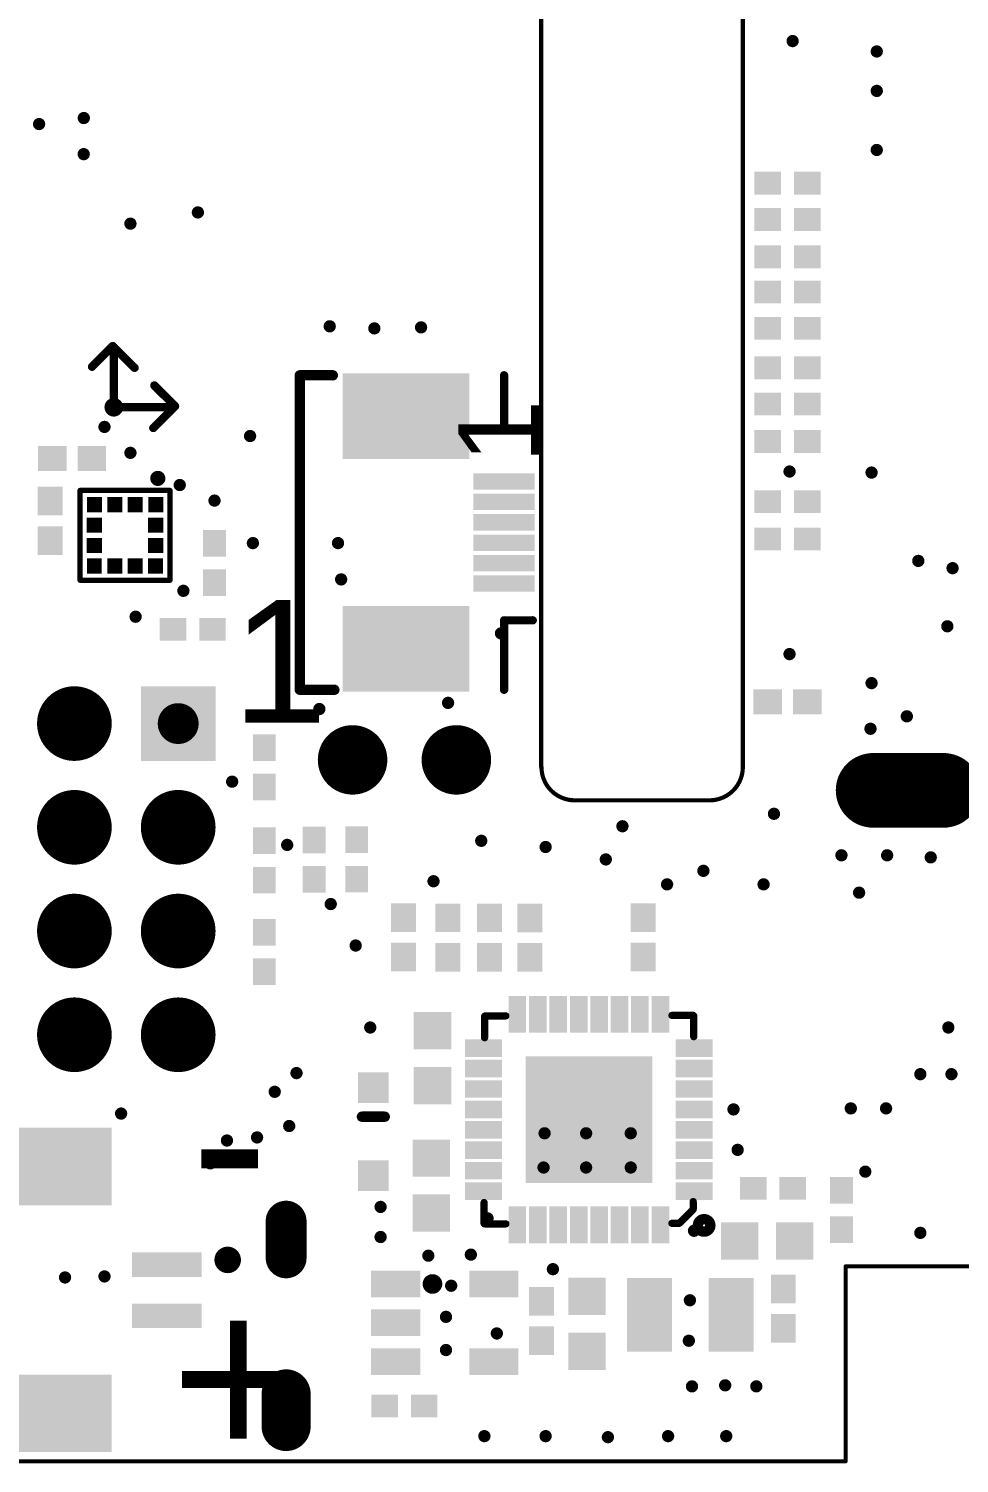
# Model space of a CAD drawing. Header units: millimetres. Extents: x -7 to 100, y 0 to 61.
# Drawn here: x 13.94 to 36.71, y -0.05 to 35.08 of the extents above; entities that cross this region are included whole.
import ezdxf

# ---------------------------------------------------------------- set-up
doc = ezdxf.new("R2010")
doc.units = ezdxf.units.MM
for name, color, linetype in [('KeepOutLayer', 6, 'Continuous'), ('PadHoleLayer', 156, 'Continuous'), ('TopOverlay', 2, 'Continuous'), ('TopSolder', 216, 'Continuous'), ('ViaHoleLayer', 16, 'Continuous')]:
    doc.layers.add(name, color=color, linetype=linetype)
doc.styles.get("Standard").update_dxf_attribs({"font": 'arial.ttf'})

# ---------------------------------------------------------------- blocks, each defined once
blk = doc.blocks.new('C0402_M_3')
at = {"layer": 'TopSolder'}
for points in [[(-0.351, -0.279), (0.3, -0.279), (-0.351, 0.279), (0.3, 0.279)], [(0.614, -0.279), (1.265, -0.279), (0.614, 0.279), (1.265, 0.279)]]:
    blk.add_solid(points, dxfattribs=at)
blk = doc.blocks.new('C0402_M_4')
at = {"layer": 'TopSolder'}
for points in [[(-0.351, -0.279), (0.3, -0.279), (-0.351, 0.279), (0.3, 0.279)], [(0.614, -0.279), (1.265, -0.279), (0.614, 0.279), (1.265, 0.279)]]:
    blk.add_solid(points, dxfattribs=at)
blk = doc.blocks.new('C0402_M_6')
at = {"layer": 'TopSolder'}
for points in [[(-0.351, -0.279), (0.3, -0.279), (-0.351, 0.279), (0.3, 0.279)], [(0.614, -0.279), (1.265, -0.279), (0.614, 0.279), (1.265, 0.279)]]:
    blk.add_solid(points, dxfattribs=at)
blk = doc.blocks.new('C0402_M_7')
at = {"layer": 'TopSolder'}
for points in [[(-0.351, -0.279), (0.3, -0.279), (-0.351, 0.279), (0.3, 0.279)], [(0.614, -0.279), (1.265, -0.279), (0.614, 0.279), (1.265, 0.279)]]:
    blk.add_solid(points, dxfattribs=at)
blk = doc.blocks.new('C0402_M_9')
at = {"layer": 'TopSolder'}
for points in [[(-0.351, -0.279), (0.3, -0.279), (-0.351, 0.279), (0.3, 0.279)], [(0.614, -0.279), (1.265, -0.279), (0.614, 0.279), (1.265, 0.279)]]:
    blk.add_solid(points, dxfattribs=at)
blk = doc.blocks.new('C0402_M_11')
at = {"layer": 'TopSolder'}
for points in [[(-0.351, -0.279), (0.3, -0.279), (-0.351, 0.279), (0.3, 0.279)], [(0.614, -0.279), (1.265, -0.279), (0.614, 0.279), (1.265, 0.279)]]:
    blk.add_solid(points, dxfattribs=at)
blk = doc.blocks.new('C0402_M_13')
at = {"layer": 'TopSolder'}
for points in [[(-0.351, -0.279), (0.3, -0.279), (-0.351, 0.279), (0.3, 0.279)], [(0.614, -0.279), (1.265, -0.279), (0.614, 0.279), (1.265, 0.279)]]:
    blk.add_solid(points, dxfattribs=at)
blk = doc.blocks.new('C0402_M_15')
at = {"layer": 'TopSolder'}
for points in [[(-0.351, -0.279), (0.3, -0.279), (-0.351, 0.279), (0.3, 0.279)], [(0.614, -0.279), (1.265, -0.279), (0.614, 0.279), (1.265, 0.279)]]:
    blk.add_solid(points, dxfattribs=at)
blk = doc.blocks.new('C0402_M_17')
at = {"layer": 'TopSolder'}
for points in [[(-0.351, -0.279), (0.3, -0.279), (-0.351, 0.279), (0.3, 0.279)], [(0.614, -0.279), (1.265, -0.279), (0.614, 0.279), (1.265, 0.279)]]:
    blk.add_solid(points, dxfattribs=at)
blk = doc.blocks.new('C0402_M_20')
at = {"layer": 'TopSolder'}
for points in [[(-0.351, -0.279), (0.3, -0.279), (-0.351, 0.279), (0.3, 0.279)], [(0.614, -0.279), (1.265, -0.279), (0.614, 0.279), (1.265, 0.279)]]:
    blk.add_solid(points, dxfattribs=at)
blk = doc.blocks.new('FPC_40P_0_5__23')
at = {"layer": 'TopOverlay', "const_width": 0.203}
for points in [[(1.3, 2.2), (1.3, 2.9)], [(23.3, 2.3), (23.3, 3)], [(1.3, 2.2), (-0.2, 2.2)], [(24.8, 2.3), (23.3, 2.3)]]:
    blk.add_lwpolyline(points, dxfattribs=at)
at = {"layer": 'TopOverlay', "const_width": 0.102}
for points in [[(1.249, 2.9, 1), (1.351, 2.9, 1)], [(23.249, 3, 1), (23.351, 3, 1)], [(-0.251, 2.2, 1), (-0.149, 2.2, 1)], [(1.249, 2.2, 1), (1.351, 2.2, 1)], [(1.249, 2.2, 1), (1.351, 2.2, 1)], [(23.249, 2.3, 1), (23.351, 2.3, 1)], [(23.249, 2.3, 1), (23.351, 2.3, 1)], [(24.749, 2.3, 1), (24.851, 2.3, 1)]]:
    blk.add_lwpolyline(points, format="xyb", close=True, dxfattribs=at)
at = {"layer": 'TopSolder', "const_width": 1.829}
for points in [[(0.8, -0.272), (0.8, -1.994)], [(23.8, -0.372), (23.8, -2.094)]]:
    blk.add_lwpolyline(points, dxfattribs=at)
at = {"layer": 'TopSolder', "const_width": 0.914}
for points in [[(0.343, -0.272, 1), (1.257, -0.272, 1)], [(23.343, -0.372, 1), (24.257, -0.372, 1)], [(0.343, -1.994, 1), (1.257, -1.994, 1)], [(23.343, -2.094, 1), (24.257, -2.094, 1)]]:
    blk.add_lwpolyline(points, format="xyb", close=True, dxfattribs=at)
at = {"layer": 'TopSolder'}
for points in [[(2.735, 1.55), (2.735, 2.85), (2.385, 1.55), (2.385, 2.85)], [(3.235, 1.55), (3.235, 2.85), (2.885, 1.55), (2.885, 2.85)], [(3.735, 1.55), (3.735, 2.85), (3.385, 1.55), (3.385, 2.85)], [(4.235, 1.55), (4.235, 2.85), (3.885, 1.55), (3.885, 2.85)], [(4.735, 1.55), (4.735, 2.85), (4.385, 1.55), (4.385, 2.85)], [(5.235, 1.55), (5.235, 2.85), (4.885, 1.55), (4.885, 2.85)], [(5.735, 1.55), (5.735, 2.85), (5.385, 1.55), (5.385, 2.85)], [(6.235, 1.55), (6.235, 2.85), (5.885, 1.55), (5.885, 2.85)], [(6.735, 1.55), (6.735, 2.85), (6.385, 1.55), (6.385, 2.85)], [(7.235, 1.55), (7.235, 2.85), (6.885, 1.55), (6.885, 2.85)], [(7.735, 1.55), (7.735, 2.85), (7.385, 1.55), (7.385, 2.85)], [(8.235, 1.55), (8.235, 2.85), (7.885, 1.55), (7.885, 2.85)], [(8.735, 1.55), (8.735, 2.85), (8.385, 1.55), (8.385, 2.85)], [(9.235, 1.55), (9.235, 2.85), (8.885, 1.55), (8.885, 2.85)], [(9.735, 1.55), (9.735, 2.85), (9.385, 1.55), (9.385, 2.85)], [(10.235, 1.55), (10.235, 2.85), (9.885, 1.55), (9.885, 2.85)], [(10.735, 1.55), (10.735, 2.85), (10.385, 1.55), (10.385, 2.85)], [(11.235, 1.55), (11.235, 2.85), (10.885, 1.55), (10.885, 2.85)], [(11.735, 1.55), (11.735, 2.85), (11.385, 1.55), (11.385, 2.85)], [(12.235, 2.836), (11.885, 2.836), (12.235, 1.536), (11.885, 1.536)], [(12.735, 2.836), (12.385, 2.836), (12.735, 1.536), (12.385, 1.536)], [(13.235, 2.836), (12.885, 2.836), (13.235, 1.536), (12.885, 1.536)], [(13.735, 2.836), (13.385, 2.836), (13.735, 1.536), (13.385, 1.536)], [(14.235, 2.836), (13.885, 2.836), (14.235, 1.536), (13.885, 1.536)], [(14.735, 2.836), (14.385, 2.836), (14.735, 1.536), (14.385, 1.536)], [(15.235, 2.836), (14.885, 2.836), (15.235, 1.536), (14.885, 1.536)], [(15.735, 2.836), (15.385, 2.836), (15.735, 1.536), (15.385, 1.536)], [(16.235, 2.836), (15.885, 2.836), (16.235, 1.536), (15.885, 1.536)], [(16.735, 2.836), (16.385, 2.836), (16.735, 1.536), (16.385, 1.536)], [(17.235, 2.836), (16.885, 2.836), (17.235, 1.536), (16.885, 1.536)], [(17.735, 2.836), (17.385, 2.836), (17.735, 1.536), (17.385, 1.536)], [(18.235, 2.836), (17.885, 2.836), (18.235, 1.536), (17.885, 1.536)], [(18.735, 2.836), (18.385, 2.836), (18.735, 1.536), (18.385, 1.536)], [(19.235, 2.836), (18.885, 2.836), (19.235, 1.536), (18.885, 1.536)], [(19.735, 2.836), (19.385, 2.836), (19.735, 1.536), (19.385, 1.536)], [(20.235, 2.836), (19.885, 2.836), (20.235, 1.536), (19.885, 1.536)], [(20.735, 2.836), (20.385, 2.836), (20.735, 1.536), (20.385, 1.536)], [(21.235, 2.836), (20.885, 2.836), (21.235, 1.536), (20.885, 1.536)], [(21.735, 2.836), (21.385, 2.836), (21.735, 1.536), (21.385, 1.536)], [(22.235, 2.836), (21.885, 2.836), (22.235, 1.536), (21.885, 1.536)]]:
    blk.add_solid(points, dxfattribs=at)
at = {"layer": 'TopOverlay'}
blk.add_text('1', height=2, dxfattribs=at).set_placement((22.403, 2.235))
blk = doc.blocks.new('ESD0402_M_39')
at = {"layer": 'TopSolder'}
for points in [[(-0.808, -0.279), (-0.157, -0.279), (-0.808, 0.279), (-0.157, 0.279)], [(0.157, -0.279), (0.808, -0.279), (0.157, 0.279), (0.808, 0.279)]]:
    blk.add_solid(points, dxfattribs=at)
blk = doc.blocks.new('ESD0402_M_47')
at = {"layer": 'TopSolder'}
for points in [[(-0.808, -0.279), (-0.157, -0.279), (-0.808, 0.279), (-0.157, 0.279)], [(0.157, -0.279), (0.808, -0.279), (0.157, 0.279), (0.808, 0.279)]]:
    blk.add_solid(points, dxfattribs=at)
blk = doc.blocks.new('ESD0402_M_54')
at = {"layer": 'TopSolder'}
for points in [[(-0.808, -0.279), (-0.157, -0.279), (-0.808, 0.279), (-0.157, 0.279)], [(0.157, -0.279), (0.808, -0.279), (0.157, 0.279), (0.808, 0.279)]]:
    blk.add_solid(points, dxfattribs=at)
blk = doc.blocks.new('ESD0402_M_58')
at = {"layer": 'TopSolder'}
for points in [[(-0.808, -0.279), (-0.157, -0.279), (-0.808, 0.279), (-0.157, 0.279)], [(0.157, -0.279), (0.808, -0.279), (0.157, 0.279), (0.808, 0.279)]]:
    blk.add_solid(points, dxfattribs=at)
blk = doc.blocks.new('ESD0402_M_63')
at = {"layer": 'TopSolder'}
for points in [[(-0.351, -0.279), (0.3, -0.279), (-0.351, 0.279), (0.3, 0.279)], [(0.614, -0.279), (1.265, -0.279), (0.614, 0.279), (1.265, 0.279)]]:
    blk.add_solid(points, dxfattribs=at)
blk = doc.blocks.new('R0402_M_68')
at = {"layer": 'TopSolder'}
for points in [[(-0.808, -0.279), (-0.157, -0.279), (-0.808, 0.279), (-0.157, 0.279)], [(0.157, -0.279), (0.808, -0.279), (0.157, 0.279), (0.808, 0.279)]]:
    blk.add_solid(points, dxfattribs=at)
blk = doc.blocks.new('R0402_M_69')
at = {"layer": 'TopSolder'}
for points in [[(-0.808, -0.279), (-0.157, -0.279), (-0.808, 0.279), (-0.157, 0.279)], [(0.157, -0.279), (0.808, -0.279), (0.157, 0.279), (0.808, 0.279)]]:
    blk.add_solid(points, dxfattribs=at)
blk = doc.blocks.new('R0402_M_70')
at = {"layer": 'TopSolder'}
for points in [[(-0.808, -0.279), (-0.157, -0.279), (-0.808, 0.279), (-0.157, 0.279)], [(0.157, -0.279), (0.808, -0.279), (0.157, 0.279), (0.808, 0.279)]]:
    blk.add_solid(points, dxfattribs=at)
blk = doc.blocks.new('C0402_M_71')
at = {"layer": 'TopSolder'}
for points in [[(-0.351, -0.279), (0.3, -0.279), (-0.351, 0.279), (0.3, 0.279)], [(0.614, -0.279), (1.265, -0.279), (0.614, 0.279), (1.265, 0.279)]]:
    blk.add_solid(points, dxfattribs=at)
blk = doc.blocks.new('USB_C_B_76')
at = {"layer": 'PadHoleLayer'}
for points, const_width in [([(-4.545, 4.425), (-4.545, 5.075, -1), (-4.095, 5.075), (-4.095, 4.425, -1)], 0.15), ([(4.095, 4.425), (4.095, 5.075, -1), (4.545, 5.075), (4.545, 4.425, -1)], 0.15), ([(-4.545, 0.145), (-4.545, 0.995, -1), (-4.095, 0.995), (-4.095, 0.145, -1)], 0.15), ([(-3.052, 1.07, 1), (-2.728, 1.07, 1)], 0.325), ([(2.728, 1.07, 1), (3.052, 1.07, 1)], 0.325), ([(4.095, 0.145), (4.095, 0.995, -1), (4.545, 0.995), (4.545, 0.145, -1)], 0.15)]:
    blk.add_lwpolyline(points, format="xyb", close=True, dxfattribs=dict(at, const_width=const_width))
at = {"layer": 'TopSolder'}
for points, const_width in [([(-4.32, 5.15), (-4.32, 4.35)], 1.2), ([(4.32, 5.15), (4.32, 4.35)], 1.2), ([(-4.32, 1.02), (-4.32, 0.12)], 1), ([(4.32, 1.02), (4.32, 0.12)], 1)]:
    blk.add_lwpolyline(points, dxfattribs=dict(at, const_width=const_width))
for points, const_width in [([(-4.62, 5.15, 1), (-4.02, 5.15, 1)], 0.6), ([(4.02, 5.15, 1), (4.62, 5.15, 1)], 0.6), ([(-4.62, 4.35, 1), (-4.02, 4.35, 1)], 0.6), ([(4.02, 4.35, 1), (4.62, 4.35, 1)], 0.6), ([(-4.57, 1.02, 1), (-4.07, 1.02, 1)], 0.5), ([(4.07, 1.02, 1), (4.57, 1.02, 1)], 0.5), ([(-4.57, 0.12, 1), (-4.07, 0.12, 1)], 0.5), ([(4.07, 0.12, 1), (4.57, 0.12, 1)], 0.5)]:
    blk.add_lwpolyline(points, format="xyb", close=True, dxfattribs=dict(at, const_width=const_width))
for points in [[(-2.815, 1.145), (-2.965, 1.145), (-2.815, 0.995), (-2.965, 0.995)], [(2.965, 1.145), (2.815, 1.145), (2.965, 0.995), (2.815, 0.995)]]:
    blk.add_solid(points, dxfattribs=at)
blk = doc.blocks.new('HN2X4_DIP_71___78')
at = {"layer": 'PadHoleLayer', "const_width": 0.5}
for points in [[(-4.06, 0, 1), (-3.56, 0, 1)], [(-1.52, 0, 1), (-1.02, 0, 1)], [(1.02, 0, 1), (1.52, 0, 1)], [(3.56, 0, 1), (4.06, 0, 1)], [(-4.06, -2.54, 1), (-3.56, -2.54, 1)], [(-1.52, -2.54, 1), (-1.02, -2.54, 1)], [(1.02, -2.54, 1), (1.52, -2.54, 1)], [(3.56, -2.54, 1), (4.06, -2.54, 1)]]:
    blk.add_lwpolyline(points, format="xyb", close=True, dxfattribs=at)
at = {"layer": 'TopSolder', "const_width": 0.914}
for points in [[(-1.727, 0, 1), (-0.813, 0, 1)], [(0.813, 0, 1), (1.727, 0, 1)], [(3.353, 0, 1), (4.267, 0, 1)], [(-4.267, -2.54, 1), (-3.353, -2.54, 1)], [(-1.727, -2.54, 1), (-0.813, -2.54, 1)], [(0.813, -2.54, 1), (1.727, -2.54, 1)], [(3.353, -2.54, 1), (4.267, -2.54, 1)]]:
    blk.add_lwpolyline(points, format="xyb", close=True, dxfattribs=at)
at = {"layer": 'TopSolder'}
blk.add_solid([(-4.724, -0.914), (-2.896, -0.914), (-4.724, 0.914), (-2.896, 0.914)], dxfattribs=at)
blk = doc.blocks.new('HN1X2_95')
at = {"layer": 'PadHoleLayer', "const_width": 0.5}
for points in [[(-4.06, 0, 1), (-3.56, 0, 1)], [(-1.52, 0, 1), (-1.02, 0, 1)]]:
    blk.add_lwpolyline(points, format="xyb", close=True, dxfattribs=at)
at = {"layer": 'TopSolder', "const_width": 0.851}
for points in [[(-4.235, 0, 1), (-3.385, 0, 1)], [(-1.695, 0, 1), (-0.845, 0, 1)]]:
    blk.add_lwpolyline(points, format="xyb", close=True, dxfattribs=at)
blk = doc.blocks.new('FPC_6P_0_5_129')
at = {"layer": 'TopOverlay'}
for points, const_width in [([(1.2, 2.3), (1.2, 3)], 0.203), ([(5.9, 2.3), (5.9, 3)], 0.203), ([(1.2, 2.3), (-0.1, 2.3)], 0.203), ([(7.6, 2.3), (5.9, 2.3)], 0.203), ([(7.6, -2.7), (7.6, -1.854)], 0.254), ([(-0.1, -2.7), (-0.1, -1.892)], 0.254), ([(7.6, -2.7), (-0.1, -2.7)], 0.254)]:
    blk.add_lwpolyline(points, dxfattribs=dict(at, const_width=const_width))
for points, const_width in [([(1.149, 3, 1), (1.251, 3, 1)], 0.102), ([(5.849, 3, 1), (5.951, 3, 1)], 0.102), ([(-0.151, 2.3, 1), (-0.049, 2.3, 1)], 0.102), ([(1.149, 2.3, 1), (1.251, 2.3, 1)], 0.102), ([(1.149, 2.3, 1), (1.251, 2.3, 1)], 0.102), ([(5.849, 2.3, 1), (5.951, 2.3, 1)], 0.102), ([(5.849, 2.3, 1), (5.951, 2.3, 1)], 0.102), ([(7.549, 2.3, 1), (7.651, 2.3, 1)], 0.102), ([(7.537, -1.854, 1), (7.664, -1.854, 1)], 0.127), ([(-0.163, -1.892, 1), (-0.036, -1.892, 1)], 0.127), ([(-0.163, -2.7, 1), (-0.036, -2.7, 1)], 0.127), ([(-0.163, -2.7, 1), (-0.036, -2.7, 1)], 0.127), ([(7.537, -2.7, 1), (7.664, -2.7, 1)], 0.127), ([(7.537, -2.7, 1), (7.664, -2.7, 1)], 0.127)]:
    blk.add_lwpolyline(points, format="xyb", close=True, dxfattribs=dict(at, const_width=const_width))
at = {"layer": 'TopSolder'}
for points in [[(2.299, 1.549), (2.701, 1.549), (2.299, 3.051), (2.701, 3.051)], [(2.799, 1.549), (3.201, 1.549), (2.799, 3.051), (3.201, 3.051)], [(3.299, 1.549), (3.701, 1.549), (3.299, 3.051), (3.701, 3.051)], [(3.799, 1.549), (4.201, 1.549), (3.799, 3.051), (4.201, 3.051)], [(4.299, 1.549), (4.701, 1.549), (4.299, 3.051), (4.701, 3.051)], [(4.799, 1.549), (5.201, 1.549), (4.799, 3.051), (5.201, 3.051)], [(-0.151, -1.651), (1.951, -1.651), (-0.151, 1.451), (1.951, 1.451)], [(5.549, -1.651), (7.651, -1.651), (5.549, 1.451), (7.651, 1.451)]]:
    blk.add_solid(points, dxfattribs=at)
at = {"layer": 'TopOverlay'}
blk.add_text('1', height=2, rotation=-180, dxfattribs=at).set_placement((2.053, 3.177))
blk = doc.blocks.new('C0402_M_157')
at = {"layer": 'TopSolder'}
for points in [[(-0.376, -0.305), (0.325, -0.305), (-0.376, 0.305), (0.325, 0.305)], [(0.589, -0.305), (1.291, -0.305), (0.589, 0.305), (1.291, 0.305)]]:
    blk.add_solid(points, dxfattribs=at)
blk = doc.blocks.new('LGA12_159')
at = {"layer": 'TopOverlay', "const_width": 0.127}
for points in [[(-1.1, -1.1), (-1.1, 1.1)], [(1.1, 1.1), (-1.1, 1.1)], [(1.1, -1.1), (1.1, 1.1)], [(1.1, -1.1), (-1.1, -1.1)]]:
    blk.add_lwpolyline(points, dxfattribs=at)
at = {"layer": 'TopOverlay'}
for points, const_width in [([(-1.132, 1.1, 1), (-1.068, 1.1, 1)], 0.0635), ([(-1.132, 1.1, 1), (-1.068, 1.1, 1)], 0.0635), ([(1.068, 1.1, 1), (1.132, 1.1, 1)], 0.0635), ([(1.068, 1.1, 1), (1.132, 1.1, 1)], 0.0635), ([(-1.334, 0.802, 1), (-1.455, 0.802, 1)], 0.25), ([(-1.517, 0.802, 1), (-1.392, 0.802, 1)], 0.125), ([(-1.397, 0.802, 1), (-1.272, 0.802, 1)], 0.125), ([(-1.132, -1.1, 1), (-1.068, -1.1, 1)], 0.0635), ([(-1.132, -1.1, 1), (-1.068, -1.1, 1)], 0.0635), ([(1.068, -1.1, 1), (1.132, -1.1, 1)], 0.0635), ([(1.068, -1.1, 1), (1.132, -1.1, 1)], 0.0635)]:
    blk.add_lwpolyline(points, format="xyb", close=True, dxfattribs=dict(at, const_width=const_width))
at = {"layer": 'TopSolder'}
for points in [[(-0.938, 0.568), (-0.562, 0.568), (-0.938, 0.934), (-0.562, 0.934)], [(-0.067, 0.561), (-0.067, 0.937), (-0.433, 0.561), (-0.433, 0.937)], [(0.433, 0.561), (0.433, 0.937), (0.067, 0.561), (0.067, 0.937)], [(0.562, 0.566), (0.938, 0.566), (0.562, 0.932), (0.938, 0.932)], [(-0.938, 0.068), (-0.562, 0.068), (-0.938, 0.434), (-0.562, 0.434)], [(0.562, 0.066), (0.938, 0.066), (0.562, 0.432), (0.938, 0.432)], [(-0.938, -0.432), (-0.562, -0.432), (-0.938, -0.066), (-0.562, -0.066)], [(0.562, -0.434), (0.938, -0.434), (0.562, -0.068), (0.938, -0.068)], [(-0.938, -0.932), (-0.562, -0.932), (-0.938, -0.566), (-0.562, -0.566)], [(-0.433, -0.561), (-0.433, -0.937), (-0.067, -0.561), (-0.067, -0.937)], [(0.433, -0.937), (0.433, -0.561), (0.067, -0.937), (0.067, -0.561)], [(0.562, -0.934), (0.938, -0.934), (0.562, -0.568), (0.938, -0.568)]]:
    blk.add_solid(points, dxfattribs=at)
blk = doc.blocks.new('SOT23_5___160')
at = {"layer": 'TopOverlay', "const_width": 0.3}
blk.add_lwpolyline([(-0.86, -0.305, -60.083236), (-0.86, -0.299)], format="xyb", dxfattribs=at)
at = {"layer": 'TopOverlay', "const_width": 0.15}
for points in [[(-0.935, -0.299, 1), (-0.785, -0.299, 1)], [(-0.935, -0.305, 1), (-0.785, -0.305, 1)]]:
    blk.add_lwpolyline(points, format="xyb", close=True, dxfattribs=at)
at = {"layer": 'TopSolder'}
for points in [[(-1.276, 0.601), (-0.624, 0.601), (-1.276, 1.803), (-0.624, 1.803)], [(0.624, 0.601), (1.276, 0.601), (0.624, 1.803), (1.276, 1.803)], [(-1.276, -1.803), (-0.624, -1.803), (-1.276, -0.601), (-0.624, -0.601)], [(-0.326, -1.803), (0.326, -1.803), (-0.326, -0.601), (0.326, -0.601)], [(0.624, -1.803), (1.276, -1.803), (0.624, -0.601), (1.276, -0.601)]]:
    blk.add_solid(points, dxfattribs=at)
blk = doc.blocks.new('QFN32_162')
at = {"layer": 'TopOverlay'}
for points, const_width in [([(-2.667, 2.591, 1), (-2.972, 2.591, 1)], 0.254), ([(-3.035, 2.591, 1), (-2.908, 2.591, 1)], 0.127), ([(-2.731, 2.591, 1), (-2.603, 2.591, 1)], 0.127), ([(-2.254, 2.54, 1), (-2.165, 2.54, 1)], 0.0889), ([(-2.254, 2.54, 1), (-2.165, 2.54, 1)], 0.0889), ([(-2.076, 2.54, 1), (-1.988, 2.54, 1)], 0.0889), ([(1.988, 2.553, 1), (2.076, 2.553, 1)], 0.0889), ([(2.508, 2.553, 1), (2.597, 2.553, 1)], 0.0889), ([(2.508, 2.553, 1), (2.597, 2.553, 1)], 0.0889), ([(2.521, 2.54, 1), (2.61, 2.54, 1)], 0.0889), ([(2.521, 2.54, 1), (2.61, 2.54, 1)], 0.0889), ([(-2.597, 2.197, 1), (-2.508, 2.197, 1)], 0.0889), ([(-2.597, 2.197, 1), (-2.508, 2.197, 1)], 0.0889), ([(2.521, 2.032, 1), (2.61, 2.032, 1)], 0.0889), ([(-2.597, 2.007, 1), (-2.508, 2.007, 1)], 0.0889), ([(-2.61, -2.032, 1), (-2.521, -2.032, 1)], 0.0889), ([(2.508, -2.007, 1), (2.597, -2.007, 1)], 0.0889), ([(-2.61, -2.54, 1), (-2.521, -2.54, 1)], 0.0889), ([(-2.61, -2.54, 1), (-2.521, -2.54, 1)], 0.0889), ([(1.988, -2.54, 1), (2.076, -2.54, 1)], 0.0889), ([(2.496, -2.54, 1), (2.584, -2.54, 1)], 0.0889), ([(2.496, -2.54, 1), (2.584, -2.54, 1)], 0.0889), ([(2.508, -2.527, 1), (2.597, -2.527, 1)], 0.0889), ([(2.508, -2.527, 1), (2.597, -2.527, 1)], 0.0889), ([(-2.597, -2.553, 1), (-2.508, -2.553, 1)], 0.0889), ([(-2.597, -2.553, 1), (-2.508, -2.553, 1)], 0.0889), ([(-2.076, -2.553, 1), (-1.988, -2.553, 1)], 0.0889)]:
    blk.add_lwpolyline(points, format="xyb", close=True, dxfattribs=dict(at, const_width=const_width))
at = {"layer": 'TopOverlay', "const_width": 0.178}
for points in [[(-2.21, 2.54), (-2.553, 2.197)], [(-2.032, 2.54), (-2.21, 2.54)], [(2.553, 2.553), (2.032, 2.553)], [(2.565, 2.54), (2.553, 2.553)], [(2.565, 2.54), (2.565, 2.032)], [(-2.553, 2.197), (-2.553, 2.007)], [(-2.565, -2.032), (-2.565, -2.54)], [(2.553, -2.007), (2.553, -2.527)], [(-2.553, -2.553), (-2.565, -2.54)], [(2.54, -2.54), (2.032, -2.54)], [(2.553, -2.527), (2.54, -2.54)], [(-2.032, -2.553), (-2.553, -2.553)]]:
    blk.add_lwpolyline(points, dxfattribs=at)
at = {"layer": 'TopSolder'}
for points in [[(-1.535, 2.127), (-1.535, 3.029), (-1.966, 2.127), (-1.966, 3.029)], [(-1.034, 2.127), (-1.034, 3.029), (-1.466, 2.127), (-1.466, 3.029)], [(-0.534, 2.127), (-0.534, 3.029), (-0.966, 2.127), (-0.966, 3.029)], [(-0.034, 2.127), (-0.034, 3.029), (-0.466, 2.127), (-0.466, 3.029)], [(0.466, 2.127), (0.466, 3.029), (0.034, 2.127), (0.034, 3.029)], [(0.966, 2.127), (0.966, 3.029), (0.534, 2.127), (0.534, 3.029)], [(1.466, 2.127), (1.466, 3.029), (1.034, 2.127), (1.034, 3.029)], [(1.966, 2.127), (1.966, 3.029), (1.535, 2.127), (1.535, 3.029)], [(-3.029, 1.535), (-2.127, 1.535), (-3.029, 1.966), (-2.127, 1.966)], [(2.127, 1.535), (3.029, 1.535), (2.127, 1.966), (3.029, 1.966)], [(-3.029, 1.034), (-2.127, 1.034), (-3.029, 1.466), (-2.127, 1.466)], [(-1.551, -1.551), (1.551, -1.551), (-1.551, 1.551), (1.551, 1.551)], [(2.127, 1.034), (3.029, 1.034), (2.127, 1.466), (3.029, 1.466)], [(-3.029, 0.534), (-2.127, 0.534), (-3.029, 0.966), (-2.127, 0.966)], [(2.127, 0.534), (3.029, 0.534), (2.127, 0.966), (3.029, 0.966)], [(-3.029, 0.034), (-2.127, 0.034), (-3.029, 0.466), (-2.127, 0.466)], [(2.127, 0.034), (3.029, 0.034), (2.127, 0.466), (3.029, 0.466)], [(-3.029, -0.466), (-2.127, -0.466), (-3.029, -0.034), (-2.127, -0.034)], [(2.127, -0.466), (3.029, -0.466), (2.127, -0.034), (3.029, -0.034)], [(-3.029, -0.966), (-2.127, -0.966), (-3.029, -0.534), (-2.127, -0.534)], [(2.127, -0.966), (3.029, -0.966), (2.127, -0.534), (3.029, -0.534)], [(-3.029, -1.466), (-2.127, -1.466), (-3.029, -1.034), (-2.127, -1.034)], [(2.127, -1.466), (3.029, -1.466), (2.127, -1.034), (3.029, -1.034)], [(-3.029, -1.966), (-2.127, -1.966), (-3.029, -1.535), (-2.127, -1.535)], [(2.127, -1.966), (3.029, -1.966), (2.127, -1.535), (3.029, -1.535)], [(-1.535, -3.029), (-1.535, -2.127), (-1.966, -3.029), (-1.966, -2.127)], [(-1.034, -3.029), (-1.034, -2.127), (-1.466, -3.029), (-1.466, -2.127)], [(-0.534, -3.029), (-0.534, -2.127), (-0.966, -3.029), (-0.966, -2.127)], [(-0.034, -3.029), (-0.034, -2.127), (-0.466, -3.029), (-0.466, -2.127)], [(0.466, -3.029), (0.466, -2.127), (0.034, -3.029), (0.034, -2.127)], [(0.966, -3.029), (0.966, -2.127), (0.534, -3.029), (0.534, -2.127)], [(1.466, -3.029), (1.466, -2.127), (1.034, -3.029), (1.034, -2.127)], [(1.966, -3.029), (1.966, -2.127), (1.535, -3.029), (1.535, -2.127)]]:
    blk.add_solid(points, dxfattribs=at)
blk = doc.blocks.new('R0402_M_163')
at = {"layer": 'TopSolder'}
for points in [[(-0.808, -0.279), (-0.157, -0.279), (-0.808, 0.279), (-0.157, 0.279)], [(0.157, -0.279), (0.808, -0.279), (0.157, 0.279), (0.808, 0.279)]]:
    blk.add_solid(points, dxfattribs=at)
blk = doc.blocks.new('R0402_M_164')
at = {"layer": 'TopSolder'}
for points in [[(-0.833, -0.305), (-0.132, -0.305), (-0.833, 0.305), (-0.132, 0.305)], [(0.132, -0.305), (0.833, -0.305), (0.132, 0.305), (0.833, 0.305)]]:
    blk.add_solid(points, dxfattribs=at)
blk = doc.blocks.new('R0402_M_166')
at = {"layer": 'TopSolder'}
for points in [[(-0.833, -0.305), (-0.132, -0.305), (-0.833, 0.305), (-0.132, 0.305)], [(0.132, -0.305), (0.833, -0.305), (0.132, 0.305), (0.833, 0.305)]]:
    blk.add_solid(points, dxfattribs=at)
blk = doc.blocks.new('1_25MM_SMT_2P_182')
at = {"layer": 'TopSolder'}
for points in [[(-3.338, 1.345), (-1.437, 1.345), (-3.338, 4.446), (-1.437, 4.446)], [(4.608, 4.446), (2.707, 4.446), (4.608, 1.345), (2.707, 1.345)], [(-0.301, -0.851), (0.301, -0.851), (-0.301, 0.851), (0.301, 0.851)], [(0.949, -0.851), (1.551, -0.851), (0.949, 0.851), (1.551, 0.851)]]:
    blk.add_solid(points, dxfattribs=at)
blk = doc.blocks.new('0806L_185')
at = {"layer": 'TopSolder'}
for points in [[(-0.551, -0.901), (0.551, -0.901), (-0.551, 0.901), (0.551, 0.901)], [(1.449, -0.901), (2.551, -0.901), (1.449, 0.901), (2.551, 0.901)]]:
    blk.add_solid(points, dxfattribs=at)
blk = doc.blocks.new('SOD_323___193')
at = {"layer": 'TopOverlay', "const_width": 0.254}
blk.add_lwpolyline([(1.448, 0.279), (1.448, -0.279)], dxfattribs=at)
at = {"layer": 'TopOverlay', "const_width": 0.127}
for points in [[(1.384, 0.279, 1), (1.511, 0.279, 1)], [(1.384, -0.279, 1), (1.511, -0.279, 1)]]:
    blk.add_lwpolyline(points, format="xyb", close=True, dxfattribs=at)
at = {"layer": 'TopSolder'}
for points in [[(0.375, -0.375), (0.375, 0.375), (-0.375, -0.375), (-0.375, 0.375)], [(2.534, -0.375), (2.534, 0.375), (1.784, -0.375), (1.784, 0.375)]]:
    blk.add_solid(points, dxfattribs=at)
blk = doc.blocks.new('C0402_M_196')
at = {"layer": 'TopSolder'}
for points in [[(-0.376, -0.305), (0.325, -0.305), (-0.376, 0.305), (0.325, 0.305)], [(0.589, -0.305), (1.291, -0.305), (0.589, 0.305), (1.291, 0.305)]]:
    blk.add_solid(points, dxfattribs=at)
blk = doc.blocks.new('C0402_M_197')
at = {"layer": 'TopSolder'}
for points in [[(-0.376, -0.305), (0.325, -0.305), (-0.376, 0.305), (0.325, 0.305)], [(0.589, -0.305), (1.291, -0.305), (0.589, 0.305), (1.291, 0.305)]]:
    blk.add_solid(points, dxfattribs=at)
blk = doc.blocks.new('C0402_M_198')
at = {"layer": 'TopSolder'}
for points in [[(-0.376, -0.305), (0.325, -0.305), (-0.376, 0.305), (0.325, 0.305)], [(0.589, -0.305), (1.291, -0.305), (0.589, 0.305), (1.291, 0.305)]]:
    blk.add_solid(points, dxfattribs=at)
blk = doc.blocks.new('C0402_M_199')
at = {"layer": 'TopSolder'}
for points in [[(-0.376, -0.305), (0.325, -0.305), (-0.376, 0.305), (0.325, 0.305)], [(0.589, -0.305), (1.291, -0.305), (0.589, 0.305), (1.291, 0.305)]]:
    blk.add_solid(points, dxfattribs=at)
blk = doc.blocks.new('C0402_M_203')
at = {"layer": 'TopSolder'}
for points in [[(-0.376, -0.305), (0.325, -0.305), (-0.376, 0.305), (0.325, 0.305)], [(0.589, -0.305), (1.291, -0.305), (0.589, 0.305), (1.291, 0.305)]]:
    blk.add_solid(points, dxfattribs=at)
blk = doc.blocks.new('C0603_M_212')
at = {"layer": 'TopSolder'}
for points in [[(0.432, -0.457), (0.432, 0.457), (-0.483, -0.457), (-0.483, 0.457)], [(1.778, -0.457), (1.778, 0.457), (0.864, -0.457), (0.864, 0.457)]]:
    blk.add_solid(points, dxfattribs=at)
blk = doc.blocks.new('C0402_M_215')
at = {"layer": 'TopSolder'}
for points in [[(-0.376, -0.305), (0.325, -0.305), (-0.376, 0.305), (0.325, 0.305)], [(0.589, -0.305), (1.291, -0.305), (0.589, 0.305), (1.291, 0.305)]]:
    blk.add_solid(points, dxfattribs=at)
blk = doc.blocks.new('C0603_M_216')
at = {"layer": 'TopSolder'}
for points in [[(0.432, -0.457), (0.432, 0.457), (-0.483, -0.457), (-0.483, 0.457)], [(1.778, -0.457), (1.778, 0.457), (0.864, -0.457), (0.864, 0.457)]]:
    blk.add_solid(points, dxfattribs=at)
blk = doc.blocks.new('C0402_M_219')
at = {"layer": 'TopSolder'}
for points in [[(-0.376, -0.305), (0.325, -0.305), (-0.376, 0.305), (0.325, 0.305)], [(0.589, -0.305), (1.291, -0.305), (0.589, 0.305), (1.291, 0.305)]]:
    blk.add_solid(points, dxfattribs=at)
blk = doc.blocks.new('C0603_M_222')
at = {"layer": 'TopSolder'}
for points in [[(0.432, -0.457), (0.432, 0.457), (-0.483, -0.457), (-0.483, 0.457)], [(1.778, -0.457), (1.778, 0.457), (0.864, -0.457), (0.864, 0.457)]]:
    blk.add_solid(points, dxfattribs=at)
blk = doc.blocks.new('C0603_M_223')
at = {"layer": 'TopSolder'}
for points in [[(0.432, -0.457), (0.432, 0.457), (-0.483, -0.457), (-0.483, 0.457)], [(1.778, -0.457), (1.778, 0.457), (0.864, -0.457), (0.864, 0.457)]]:
    blk.add_solid(points, dxfattribs=at)

msp = doc.modelspace()

# ---------------------------------------------------------------- linework, layer by layer
at = {"layer": 'KeepOutLayer'}
for points, const_width in [([(26.481, 16.998), (26.481, 38.054)], 0.102), ([(31.415, 16.998), (31.415, 38.054)], 0.102), ([(27.3, 16.185), (30.602, 16.185)], 0.102), ([(33.93, 4.773), (67.338, 4.773)], 0.1), ([(33.93, -0.001), (33.93, 4.773)], 0.1), ([(10.587, -0.001), (33.93, -0.001)], 0.1)]:
    msp.add_lwpolyline(points, dxfattribs=dict(at, const_width=const_width))
for points, const_width in [([(26.456, 16.998, 1), (26.506, 16.998, 1)], 0.0508), ([(26.462, 16.998, 1), (26.513, 16.998, 1)], 0.0508), ([(31.39, 16.998, 1), (31.441, 16.998, 1)], 0.0508), ([(31.39, 16.998, 1), (31.441, 16.998, 1)], 0.0508), ([(27.275, 16.185, 1), (27.326, 16.185, 1)], 0.0508), ([(27.275, 16.185, 1), (27.326, 16.185, 1)], 0.0508), ([(30.577, 16.185, 1), (30.628, 16.185, 1)], 0.0508), ([(30.577, 16.185, 1), (30.628, 16.185, 1)], 0.0508), ([(33.905, 4.773, 1), (33.955, 4.773, 1)], 0.05), ([(33.905, 4.773, 1), (33.955, 4.773, 1)], 0.05), ([(33.905, -0.001, 1), (33.955, -0.001, 1)], 0.05), ([(33.905, -0.001, 1), (33.955, -0.001, 1)], 0.05)]:
    msp.add_lwpolyline(points, format="xyb", close=True, dxfattribs=dict(at, const_width=const_width))
at = {"layer": 'KeepOutLayer', "const_width": 0.102}
for points in [[(27.3, 16.185, -0.414214), (26.488, 16.998)], [(31.415, 16.998, -0.414214), (30.602, 16.185)]]:
    msp.add_lwpolyline(points, format="xyb", dxfattribs=at)
at = {"layer": 'TopOverlay', "const_width": 0.203}
for points in [[(15.489, 26.802), (15.997, 27.31)], [(16.023, 25.811), (16.023, 27.285)], [(16.023, 27.285), (16.531, 26.777)], [(17.013, 26.345), (17.521, 25.837)], [(16.023, 25.811), (17.496, 25.811)], [(16.988, 25.303), (17.496, 25.811)]]:
    msp.add_lwpolyline(points, dxfattribs=at)
at = {"layer": 'TopOverlay'}
for points, const_width in [([(15.947, 27.31, 1), (16.048, 27.31, 1)], 0.102), ([(15.972, 27.285, 1), (16.074, 27.285, 1)], 0.102), ([(15.972, 27.285, 1), (16.074, 27.285, 1)], 0.102), ([(15.439, 26.802, 1), (15.54, 26.802, 1)], 0.102), ([(16.48, 26.777, 1), (16.582, 26.777, 1)], 0.102), ([(16.963, 26.345, 1), (17.064, 26.345, 1)], 0.102), ([(16.15, 25.811, 1), (15.896, 25.811, 1)], 0.203), ([(15.845, 25.811, 1), (15.947, 25.811, 1)], 0.102), ([(15.972, 25.811, 1), (16.074, 25.811, 1)], 0.102), ([(15.972, 25.811, 1), (16.074, 25.811, 1)], 0.102), ([(16.099, 25.811, 1), (16.201, 25.811, 1)], 0.102), ([(17.445, 25.811, 1), (17.547, 25.811, 1)], 0.102), ([(17.445, 25.811, 1), (17.547, 25.811, 1)], 0.102), ([(17.471, 25.837, 1), (17.572, 25.837, 1)], 0.102), ([(16.937, 25.303, 1), (17.039, 25.303, 1)], 0.102)]:
    msp.add_lwpolyline(points, format="xyb", close=True, dxfattribs=dict(at, const_width=const_width))
at = {"layer": 'ViaHoleLayer', "const_width": 0.15}
for points in [[(32.559, 34.778, 1), (32.709, 34.778, 1)], [(34.617, 34.524, 1), (34.767, 34.524, 1)], [(34.617, 33.558, 1), (34.767, 33.558, 1)], [(15.213, 32.893, 1), (15.363, 32.893, 1)], [(14.119, 32.746, 1), (14.269, 32.746, 1)], [(15.211, 32.009, 1), (15.361, 32.009, 1)], [(34.617, 32.111, 1), (34.767, 32.111, 1)], [(18.005, 30.582, 1), (18.155, 30.582, 1)], [(16.354, 30.307, 1), (16.504, 30.307, 1)], [(21.231, 27.793, 1), (21.381, 27.793, 1)], [(22.323, 27.742, 1), (22.473, 27.742, 1)], [(23.466, 27.767, 1), (23.616, 27.767, 1)], [(15.719, 25.329, 1), (15.869, 25.329, 1)], [(19.282, 25.106, 1), (19.432, 25.106, 1)], [(16.354, 24.694, 1), (16.504, 24.694, 1)], [(32.483, 24.237, 1), (32.633, 24.237, 1)], [(34.49, 24.211, 1), (34.64, 24.211, 1)], [(17.561, 23.906, 1), (17.711, 23.906, 1)], [(18.412, 23.525, 1), (18.562, 23.525, 1)], [(19.351, 22.484, 1), (19.501, 22.484, 1)], [(21.434, 22.484, 1), (21.584, 22.484, 1)], [(35.634, 22.048, 1), (35.784, 22.048, 1)], [(36.472, 21.87, 1), (36.622, 21.87, 1)], [(17.65, 21.316, 1), (17.8, 21.316, 1)], [(21.51, 21.595, 1), (21.66, 21.595, 1)], [(16.481, 20.681, 1), (16.631, 20.681, 1)], [(25.422, 20.274, 1), (25.572, 20.274, 1)], [(36.345, 20.447, 1), (36.495, 20.447, 1)], [(32.483, 19.766, 1), (32.633, 19.766, 1)], [(34.49, 19.055, 1), (34.64, 19.055, 1)], [(24.127, 18.572, 1), (24.277, 18.572, 1)], [(20.977, 18.42, 1), (21.127, 18.42, 1)], [(35.353, 18.242, 1), (35.503, 18.242, 1)], [(34.464, 17.937, 1), (34.614, 17.937, 1)], [(18.843, 16.642, 1), (18.993, 16.642, 1)], [(32.102, 15.855, 1), (32.252, 15.855, 1)], [(28.394, 15.55, 1), (28.544, 15.55, 1)], [(20.19, 15.093, 1), (20.34, 15.093, 1)], [(24.939, 15.194, 1), (25.089, 15.194, 1)], [(26.514, 15.042, 1), (26.664, 15.042, 1)], [(27.987, 14.737, 1), (28.137, 14.737, 1)], [(33.753, 14.839, 1), (33.903, 14.839, 1)], [(34.871, 14.839, 1), (35.021, 14.839, 1)], [(35.938, 14.788, 1), (36.088, 14.788, 1)], [(30.375, 14.458, 1), (30.525, 14.458, 1)], [(23.771, 14.204, 1), (23.921, 14.204, 1)], [(29.486, 14.127, 1), (29.636, 14.127, 1)], [(31.848, 14.127, 1), (31.998, 14.127, 1)], [(34.185, 13.924, 1), (34.335, 13.924, 1)], [(21.256, 13.645, 1), (21.406, 13.645, 1)], [(21.866, 12.629, 1), (22.016, 12.629, 1)], [(22.222, 10.622, 1), (22.372, 10.622, 1)], [(36.369, 10.622, 1), (36.519, 10.622, 1)], [(20.418, 9.505, 1), (20.568, 9.505, 1)], [(35.684, 9.479, 1), (35.834, 9.479, 1)], [(36.446, 9.479, 1), (36.596, 9.479, 1)], [(19.885, 9.047, 1), (20.035, 9.047, 1)], [(33.982, 8.641, 1), (34.132, 8.641, 1)], [(34.845, 8.641, 1), (34.995, 8.641, 1)], [(16.126, 8.514, 1), (16.276, 8.514, 1)], [(31.112, 8.616, 1), (31.262, 8.616, 1)], [(20.24, 8.209, 1), (20.39, 8.209, 1)], [(26.489, 8.031, 1), (26.639, 8.031, 1)], [(27.505, 8.031, 1), (27.655, 8.031, 1)], [(28.597, 8.031, 1), (28.747, 8.031, 1)], [(18.716, 7.854, 1), (18.866, 7.854, 1)], [(19.453, 7.93, 1), (19.603, 7.93, 1)], [(31.213, 7.625, 1), (31.363, 7.625, 1)], [(18.31, 7.295, 1), (18.46, 7.295, 1)], [(26.463, 7.193, 1), (26.613, 7.193, 1)], [(27.505, 7.193, 1), (27.655, 7.193, 1)], [(28.597, 7.193, 1), (28.747, 7.193, 1)], [(34.337, 7.092, 1), (34.487, 7.092, 1)], [(22.476, 6.228, 1), (22.626, 6.228, 1)], [(25.092, 5.949, 1), (25.242, 5.949, 1)], [(22.476, 5.491, 1), (22.626, 5.491, 1)], [(30.146, 5.644, 1), (30.296, 5.644, 1)], [(35.684, 5.593, 1), (35.834, 5.593, 1)], [(23.644, 5.034, 1), (23.794, 5.034, 1)], [(24.685, 5.06, 1), (24.835, 5.06, 1)], [(14.754, 4.501, 1), (14.904, 4.501, 1)], [(15.719, 4.526, 1), (15.869, 4.526, 1)], [(26.692, 4.704, 1), (26.842, 4.704, 1)], [(24.203, 4.298, 1), (24.353, 4.298, 1)], [(30.045, 3.942, 1), (30.195, 3.942, 1)], [(24.076, 3.536, 1), (24.226, 3.536, 1)], [(25.32, 3.129, 1), (25.47, 3.129, 1)], [(24.076, 2.723, 1), (24.226, 2.723, 1)], [(30.019, 2.951, 1), (30.169, 2.951, 1)], [(30.096, 1.834, 1), (30.246, 1.834, 1)], [(30.908, 1.859, 1), (31.058, 1.859, 1)], [(31.67, 1.834, 1), (31.82, 1.834, 1)], [(25.016, 0.615, 1), (25.166, 0.615, 1)], [(26.514, 0.615, 1), (26.664, 0.615, 1)], [(28.038, 0.589, 1), (28.188, 0.589, 1)], [(29.511, 0.615, 1), (29.661, 0.615, 1)], [(30.934, 0.615, 1), (31.084, 0.615, 1)]]:
    msp.add_lwpolyline(points, format="xyb", close=True, dxfattribs=at)

# ---------------------------------------------------------------- block references
for name, p, rotation in [('FPC_40P_0_5__23', (36.698, 40.229), 270), ('C0402_M_4', (32.965, 31.298), 180), ('C0402_M_7', (32.965, 30.409), 180), ('C0402_M_9', (32.965, 29.494), 180), ('C0402_M_11', (32.965, 28.631), 180), ('C0402_M_13', (32.965, 27.742), 180), ('C0402_M_15', (32.965, 26.777), 180), ('FPC_6P_0_5_129', (23.273, 26.493), 270), ('C0402_M_17', (32.965, 25.888), 180), ('C0402_M_20', (32.965, 24.973), 180), ('C0402_M_196', (15.459, 24.553), 180), ('LGA12_159', (16.297, 22.674), 270), ('C0402_M_197', (14.468, 22.572), 90), ('C0402_M_6', (32.965, 23.5), 180), ('C0402_M_3', (32.965, 22.586), 180), ('C0402_M_71', (18.488, 22.454), 270), ('R0402_M_70', (17.955, 20.371), 180), ('HN2X4_DIP_71___78', (17.598, 14.254), 270), ('C0402_M_157', (32.965, 18.598), 180), ('HN1X2_95', (20.595, 17.175), 180), ('ESD0402_M_47', (19.706, 16.992), 270), ('ESD0402_M_63', (19.706, 15.169), 270), ('ESD0402_M_54', (20.926, 14.732), 270), ('ESD0402_M_58', (21.966, 14.737), 270), ('R0402_M_164', (23.109, 12.832), 270), ('C0402_M_203', (24.197, 13.282), 270), ('C0402_M_198', (25.213, 13.282), 270), ('R0402_M_166', (26.204, 12.824), 90), ('C0402_M_199', (28.977, 13.289), 270), ('ESD0402_M_39', (19.707, 12.472), 270), ('QFN32_162', (27.648, 8.366), 180), ('C0603_M_212', (23.821, 10.521), 270), ('SOD_323___193', (22.373, 6.99), 90), ('1_25MM_SMT_2P_182', (17.318, 3.561), 90), ('C0603_M_222', (23.795, 6.101), 90), ('R0402_M_69', (32.152, 6.685), 180), ('R0402_M_68', (33.828, 6.152), 90), ('USB_C_B_76', (15.919, 6), 180), ('SOT23_5___160', (24.122, 3.391), 270), ('C0402_M_219', (32.406, 4.196), 270), ('C0402_M_215', (26.488, 3.891), 270), ('C0603_M_216', (27.599, 4.016), 270), ('0806L_185', (31.129, 3.586), 180)]:
    msp.add_blockref(name, p, dxfattribs=dict(rotation=rotation))
for name, p in [('C0603_M_223', (31.364, 5.39)), ('R0402_M_163', (23.135, 1.351))]:
    msp.add_blockref(name, p)

# ---------------------------------------------------------------- texts
at = {"layer": 'TopOverlay'}
msp.add_text('1', height=3, rotation=360, dxfattribs=at).set_placement((18.918, 18.09))
for s, p in [('-', (17.911, 5.837)), ('+', (17.411, 0.036))]:
    msp.add_text(s, height=4.064, dxfattribs=at).set_placement(p)

doc.saveas('drawing.dxf')
